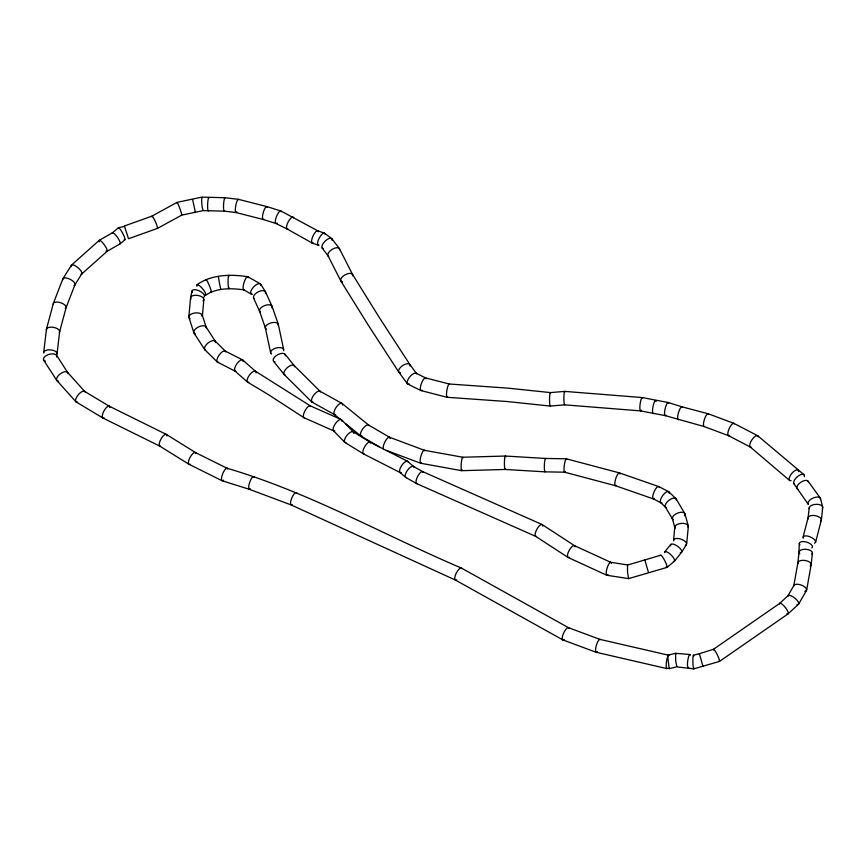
<?xml version="1.0" encoding="UTF-8"?>
<svg xmlns="http://www.w3.org/2000/svg" width="866" height="866" viewBox="0 0 866 866"><rect width="100%" height="100%" fill="white"/><g stroke="black" fill="none" stroke-linecap="round" stroke-linejoin="round"><path stroke-width="1.3" d="M235.985 212.549L224.175 211.131L202.99 210.633L181.687 215.136L157.482 228.386L128.536 238.745L124.379 225.994L152.005 216.11L177.01 202.384L201.81 197.123L225.052 197.729L238.41 199.332L266.836 206.573L280.898 210.99L317.844 230.843M799.026 552.162L799.253 543.447M669.277 668.076L669.158 668.682L676.682 666.852L693.763 668.877L719.484 661.418L788.157 613.832L798.528 604.208M203.131 210.027C202.103 209.756 201.053 197.849 202.07 197.794M188.842 316.794L190.574 297.742M202.384 315.83L203.878 299.474M673.542 540.254L674.798 527.113M686.662 543.891L688.34 526.409M628.684 578.001L628.543 578.64L667.069 567.382L674.473 561.2L681.65 552.194L686.424 544.606M797.878 562.868L799.047 551.956M808.108 517.825L809.18 507.801M812.416 552.973L811.171 564.654L806.668 589.984M821.358 520.011L822.7 507.433M43.711 352.419L46.428 329.275M57.037 353.88L59.635 331.754M676.801 666.409L675.729 661.288L675.567 653.332L689.888 654.49M793.797 585.795L797.911 562.673M190.596 297.536L192.079 290.9M803.096 537.082L808.184 517.424M815.61 542.224L821.304 520.206M46.472 329.08L53.324 303.522L62.817 278.939M59.581 331.949L66.087 307.668L74.985 284.633M703.019 666.625L699.392 653.711L713.519 649.251L779.811 603.31M668.076 655.714L667.838 655.216L667.643 656.699A6.733 1.299 -82.2 0 0 666.192 665.196A6.733 1.299 -82.2 0 0 667.405 668.184M787.898 595.862L794.003 585.275M798.625 604.1L806.549 590.341M62.969 278.625L71.423 265.202M74.833 284.946L81.815 273.851M664.774 551.859L670.695 544.433M779.725 603.375L788.071 595.624M99.146 240.423L71.521 265.093M107.135 251.27L81.729 273.959M112.374 232.835L118.447 227.747M124.985 239.752L120.168 243.79L107.059 251.335M99.222 240.369L112.45 232.77M196.993 284.697C211.748 274.37 230.486 274.143 247.633 276.687M205.599 295.252C216.825 287.674 230.962 288.086 243.811 289.839M669.158 668.682L667.729 656.46M118.501 227.715L124.368 226.394M660.747 555.203L627.601 565.043M693.428 655.172L699.392 653.711L699.447 654.252M449.281 384.006L508.039 388.152L550.473 392.601L564.697 391.389L642.269 397.559L668.195 402.506M610.649 562.294L627.493 564.924L627.525 572.199L628.575 578.596L606.904 575.284M665.207 415.615L640.504 410.895L564.654 404.844L550.289 406.067L506.881 401.51L447.159 397.299L420.919 390.555L407.702 384.017M424.243 450.277L462.79 457.237L505.387 456.046L545.58 458.45L566.375 458.818L619.482 472.923L658.636 486.53M420.8 463.278L461.773 470.682L505.159 469.459L545.05 471.851L564.675 472.197L615.434 485.707L653.397 498.903M599.954 639.389L668.184 655.129L675.599 653.321L675.902 654.187M596.241 652.293L666.863 668.584M235.898 212.516L263.199 219.477M425.487 377.89L449.367 384.028M681.943 406.825L708.182 413.753L733.848 423.344M704.166 426.559L665.11 415.583M263.091 219.455L275.929 223.482M668.292 402.538L682.051 406.847M227.109 468.268C308.816 492.234 383.292 534.766 461.318 568.02M317.714 230.778L324.414 233.138M312.258 243.075L318.223 245.175M568.507 627.698L600.062 639.422M562.932 639.931L596.133 652.26M704.058 426.527L728.468 435.652M389.527 437.254L424.351 450.298M386.323 450.374L420.692 463.256M310.245 405.829L341.161 419.534M304.031 417.737L333.811 430.932M422.576 471.569L542.029 524.504M416.676 483.618L535.805 536.411M455.419 580.058L291.203 504.965L249.321 489.29L222.118 480.749L188.918 464.252L159.755 446.109M574.418 545.623L610.757 562.326M568.128 557.487L606.795 575.251M275.81 223.417L287.176 229.025M109.159 406.154L166.348 434.418L195.521 452.572M159.896 446.174L102.783 417.953L76.165 401.943M416.059 373.192L425.726 377.977M195.38 452.507L227.228 468.333M407.605 461.307L370.053 442.18L353.176 431.777M400.135 472.544L363.417 453.849L344.971 442.461M658.755 486.595L668.628 491.661M653.278 498.848L660.899 502.767M225.236 351.033L242.588 359.942M217.453 362.096L235.097 371.157M733.978 423.409L757.663 435.717M728.349 435.587L750.292 446.986M319.944 391.205L341.918 403.372M312.009 402.127L334.471 414.565M461.448 568.085L568.626 627.763M455.289 579.993L562.803 639.866M287.047 228.96L312.139 243.01M247.849 276.763L260.298 283.799M243.595 289.764L251.237 294.083M413.407 466.384L422.705 471.634M405.753 477.447L416.557 483.553M368.559 425.011L389.657 437.319M361.003 436.128L379.189 446.737M255.459 371.233L310.374 405.894M247.676 382.198L267.81 394.246L303.89 417.672M84.511 391.324L109.3 406.23M542.159 524.58L574.548 545.688M535.664 536.346L567.988 557.412M324.663 233.29L331.689 238.551M803.929 474.644L757.793 435.815M342.048 403.459L368.689 425.109M334.341 414.478L340.522 419.48M345.675 423.647L360.862 436.031M750.162 446.899L789.554 480.435M407.734 461.405L413.547 466.482M399.995 472.446L405.613 477.35M242.729 360.04L255.589 371.33M234.957 371.059L247.535 382.101M668.758 491.758L675.805 498.524M660.769 502.67L665.608 507.314M215.039 340.966L225.485 351.25M204.798 349.691L217.312 361.999M294.018 365.43L320.204 391.421M311.868 402.03L284.145 374.513L273.461 361.176M341.572 419.815L353.436 431.993M333.41 430.651L344.711 442.245M67.461 372.25L84.781 391.551M56.853 380.51L75.894 401.716M285.011 354.151L294.148 365.56M331.83 238.68L339.396 248.585M322.087 248.001L328.171 255.979M808.119 481.193L820.308 498.134M416.6 373.647L409.835 364.489L379.189 317.346L352.451 274.295M407.323 383.649L398.782 372.077L367.898 324.577L340.879 281.071M808.205 504.218L793.862 483.715M56.615 355.309L67.58 372.412M43.581 360.04L56.734 380.347M205.967 326.818L215.288 341.258M194.006 333.009L204.679 349.539M260.698 284.178L265.342 291.593M676.065 498.816L684.714 513.343M665.348 507.021L672.59 519.178M339.494 248.769L352.559 274.479M327.954 255.632L340.782 280.898M265.451 291.766L271.956 306.12M253.565 298.023L259.605 311.338M648.331 572.015L644.813 559.901M272.043 306.315L278.267 324.209M259.519 311.143L265.418 328.084M202.298 315.192L206.151 327.196M188.929 317.421L193.822 332.631M684.898 513.722L688.308 525.987M672.352 518.593L674.895 527.74M820.546 498.708L822.668 507.011M192.609 199.57L195.435 212.506L195.261 211.791M278.322 324.414L283.691 349.647M265.364 327.878L270.636 352.798M218.449 276.763C218.286 276.979 220.365 288.151 220.668 288.757M751.158 447.127A6.722 2.587 -56.6 0 1 752.024 439.647A6.722 2.587 -56.6 0 1 758.248 436.832M791.102 480.673A6.701 2.793 -50.5 0 1 791.719 473.464A6.701 2.793 -50.5 0 1 798.604 471.634M794.652 484.267A6.744 3.042 -42.3 0 1 797.824 476.343A6.744 3.042 -42.3 0 1 804.33 476.711M798.051 489.431A6.701 3.193 -34.3 0 1 800.455 482.535A6.701 3.193 -34.3 0 1 808.379 481.972M808.368 504.369A6.744 3.345 -24.6 0 1 813.564 497.831A6.744 3.345 -24.6 0 1 820.492 499.628M809.288 508.634A6.744 3.388 -4.1 0 1 816.486 504.304A6.744 3.388 -4.1 0 1 822.299 508.494M808.4 518.864A6.712 3.204 10.3 0 1 815.501 515.692A6.712 3.204 10.3 0 1 820.492 521.235M803.237 538.295A6.744 2.912 23.5 0 1 810.608 537.028A6.744 2.912 23.5 0 1 814.397 543.242M799.892 544.941A6.809 3.107 17.3 0 1 806.019 541.91A6.809 3.107 17.3 0 1 811.853 547.929M799.783 553.796A6.701 3.302 3.8 0 1 805.445 549.25A6.701 3.302 3.8 0 1 811.897 554.164M798.062 563.701A6.701 3.237 8.1 0 1 805.716 560.573A6.701 3.237 8.1 0 1 810.078 566.072M793.83 585.806A6.744 3.009 20.2 0 1 802.847 585.762A6.744 3.009 20.2 0 1 804.86 591.413M787.843 596.187A6.744 2.36 38.7 0 1 795.594 598.774A6.744 2.36 38.7 0 1 797.066 604.49M779.552 604.013A6.712 1.732 51.1 0 1 785.733 607.997A6.712 1.732 51.1 0 1 786.913 613.615M713.465 650.052A6.755 0.963 64 0 1 717.232 654.631A6.755 0.963 64 0 1 718.964 661.159M694.088 668.087A6.809 0.704 88.4 0 1 692.887 661.873A6.809 0.704 88.4 0 1 693.785 656.114M688.73 667.221A6.712 1.288 -82.3 0 1 687.712 661.007A6.712 1.288 -82.3 0 1 690.354 655.194M667.74 656.504A6.712 1.277 -82 0 1 668.974 655.443M597.345 651.611A6.712 1.808 -73.3 0 1 596.024 646.599A6.712 1.808 -73.3 0 1 600.257 639.552M564.275 639.563A6.712 2.219 -65.1 0 1 563.387 633.587A6.712 2.219 -65.1 0 1 569.005 628.251M456.609 579.841A6.712 2.306 -63.2 0 1 456.036 573.584A6.712 2.306 -63.2 0 1 461.838 568.572M292.286 504.694A6.701 2.111 -67.4 0 1 291.636 498.405A6.701 2.111 -67.4 0 1 296.8 493.1M250.458 488.835A6.701 1.927 -71 0 1 249.646 482.459A6.701 1.927 -71 0 1 254.279 477.512M223.547 480.175A6.712 2.078 -68.1 0 1 222.454 474.351A6.712 2.078 -68.1 0 1 227.639 468.993M190.109 464.241A6.712 2.403 -60.9 0 1 190.065 457.335A6.712 2.403 -60.9 0 1 196.041 453.448M160.556 446.207A6.712 2.403 -60.9 0 1 161.433 438.283A6.712 2.403 -60.9 0 1 166.932 435.999M104.169 417.834A6.712 2.382 -61.4 0 1 104.007 410.841A6.712 2.382 -61.4 0 1 109.874 407.55M77.572 402.062A6.744 2.804 -50.6 0 1 77.572 395.632A6.744 2.804 -50.6 0 1 84.955 391.876M58.509 381.137A6.712 3.15 -37 0 1 59.916 374.134A6.712 3.15 -37 0 1 67.829 373.657M45.346 361.144A6.863 3.464 -15.7 0 1 48.182 354.649A6.863 3.464 -15.7 0 1 56.636 357.03M43.722 353.047A6.701 3.28 5.1 0 1 51.137 349.929A6.701 3.28 5.1 0 1 56.68 354.659M46.591 330.303A6.712 3.193 10.9 0 1 53.367 327.326A6.712 3.193 10.9 0 1 59.278 332.501M53.291 304.312A6.712 3.042 18.1 0 1 61.021 302.829A6.712 3.042 18.1 0 1 65.296 308.588M62.807 279.707A6.722 2.804 26.7 0 1 70.308 279.361A6.722 2.804 26.7 0 1 74.043 285.509M71.467 266.652A6.744 2.273 40.5 0 1 77.583 267.367A6.744 2.273 40.5 0 1 80.971 274.23M99.189 241.885A6.722 1.559 54.2 0 1 101.29 241.387A6.722 1.559 54.2 0 1 106.475 248.315A6.722 1.559 54.2 0 1 106.107 251.14M112.244 233.452A6.722 1.505 55.2 0 1 117.451 237.371A6.722 1.505 55.2 0 1 119.497 243.801M118.393 228.213A6.798 1.093 62.1 0 1 122.831 233.539A6.798 1.093 62.1 0 1 124.228 239.449M151.961 216.879A6.712 0.823 66.1 0 1 155.274 221.436A6.712 0.823 66.1 0 1 157.125 228.213M177.043 203.164A6.766 0.563 70 0 1 179.673 208.002A6.766 0.563 70 0 1 181.427 214.92M208.5 210.893A6.701 0.942 -87.8 0 1 207.656 203.975A6.701 0.942 -87.8 0 1 209.074 197.827M224.521 210.828A6.712 1.039 -86.4 0 1 223.558 204.733A6.712 1.039 -86.4 0 1 225.236 197.87M236.84 211.802A6.712 1.461 -79.5 0 1 235.606 206.595A6.712 1.461 -79.5 0 1 238.724 199.581M263.686 219.336A6.701 1.764 -74.1 0 1 263.437 211.964A6.701 1.764 -74.1 0 1 267.356 207.461M277.163 223.06A6.712 2.068 -68.2 0 1 276.33 216.879A6.712 2.068 -68.2 0 1 281.439 211.705M288.01 228.992A6.701 2.349 -62.3 0 1 288.118 221.999A6.701 2.349 -62.3 0 1 293.855 217.81M313.211 242.935A6.722 2.197 -65.7 0 1 313.027 235.942A6.722 2.197 -65.7 0 1 318.32 231.709M319.067 245.132A6.744 2.371 -62.1 0 1 319.413 237.706A6.744 2.371 -62.1 0 1 325.075 234.307M323.494 248.639A6.733 2.955 -45.4 0 1 325.215 241.04A6.733 2.955 -45.4 0 1 332.154 240.347M328.679 256.368A6.712 3.237 -32.2 0 1 332.295 249.278A6.712 3.237 -32.2 0 1 339.645 249.841M341.724 281.753A6.701 3.269 -29.4 0 1 345.231 274.739A6.701 3.269 -29.4 0 1 352.668 275.789M342.471 281.97A6.701 3.269 -29.4 0 1 342.211 281.915M399.594 372.716A6.701 3.183 -34.7 0 1 402.906 365.398A6.701 3.183 -34.7 0 1 410.062 365.982M400.59 372.91A6.701 3.183 -34.7 0 1 399.821 372.791M409.401 384.06A6.798 2.825 -50.5 0 1 408.947 377.944A6.798 2.825 -50.5 0 1 416.546 373.701M422.11 390.111A6.722 2.003 -69.7 0 1 421.331 383.714A6.722 2.003 -69.7 0 1 426.169 378.832M447.635 397.018A6.722 1.386 -80.8 0 1 446.759 391.107A6.722 1.386 -80.8 0 1 449.443 384.082M550.56 405.764A6.722 0.844 -89.4 0 1 549.531 399.637A6.722 0.844 -89.4 0 1 550.624 392.753M564.762 404.801A6.722 0.801 -89.9 0 1 563.885 397.158A6.722 0.801 -89.9 0 1 564.989 391.908M641.23 410.138A6.722 1.288 -82.4 0 1 640.028 404.714A6.722 1.288 -82.4 0 1 642.615 397.938M653.581 413.526A6.701 1.472 -79.3 0 1 653.105 406.1A6.701 1.472 -79.3 0 1 656.179 401.402M665.9 415.225A6.712 1.613 -76.8 0 1 665.088 408.86A6.712 1.613 -76.8 0 1 668.682 403.047M678.857 419.599A6.701 1.775 -73.9 0 1 678.489 412.638A6.701 1.775 -73.9 0 1 682.473 407.366M704.556 426.494A6.712 1.862 -72.4 0 1 704.513 419.068A6.712 1.862 -72.4 0 1 708.669 414.457M729.594 435.392A6.712 2.176 -66.1 0 1 728.966 429.103A6.712 2.176 -66.1 0 1 734.346 423.896M666.365 507.682A6.733 3.118 -38.6 0 1 668.985 500.299A6.733 3.118 -38.6 0 1 676.303 500.072M673.25 519.784A6.722 3.356 -23.2 0 1 678.154 512.856A6.722 3.356 -23.2 0 1 684.497 515.811M675.123 528.141A6.744 3.399 -4.8 0 1 681.499 523.367A6.744 3.399 -4.8 0 1 688.059 527.264M673.705 540.893A6.787 3.053 19.1 0 1 681.596 539.366A6.787 3.053 19.1 0 1 685.331 545.374M670.695 545.894A6.712 2.479 35.4 0 1 677.591 546.273A6.712 2.479 35.4 0 1 680.286 552.692M664.655 552.638A6.722 2.089 44.4 0 1 671.291 555.16A6.722 2.089 44.4 0 1 673.38 561.374M660.65 555.582A6.809 1.05 62.7 0 1 665.175 561.471A6.809 1.05 62.7 0 1 666.235 566.884M608.008 574.602A6.744 1.819 -73.4 0 1 606.2 572.599A6.744 1.819 -73.4 0 1 608.668 564.264A6.744 1.819 -73.4 0 1 611.309 563.452M569.384 557.293A6.712 2.392 -61.2 0 1 569.124 550.473A6.712 2.392 -61.2 0 1 575.1 546.782M536.455 536.444A6.712 2.382 -61.6 0 1 537.31 528.476A6.712 2.382 -61.6 0 1 542.733 526.16M417.141 483.672A6.712 2.295 -63.3 0 1 417.856 476.008A6.712 2.295 -63.3 0 1 423.203 472.5M406.641 477.599A6.722 2.652 -54.8 0 1 407.442 470.346A6.722 2.652 -54.8 0 1 413.97 467.294M401.434 472.587A6.733 2.609 -56.1 0 1 401.423 465.908A6.733 2.609 -56.1 0 1 408.092 462.022M364.218 453.946A6.712 2.414 -60.7 0 1 364.781 446.564A6.712 2.414 -60.7 0 1 370.572 443.056M345.902 442.645A6.722 2.771 -51.4 0 1 346.714 435.641A6.722 2.771 -51.4 0 1 353.696 432.502M353.739 432.697A6.722 2.771 -51.4 0 1 353.793 433.401M334.763 430.954A6.766 2.641 -55.5 0 1 335.618 423.312A6.766 2.641 -55.5 0 1 341.897 421.233M304.334 417.791A6.712 2.382 -61.6 0 1 305.319 410.159A6.712 2.382 -61.6 0 1 310.84 406.565M248.791 382.328A6.712 2.674 -54 0 1 249.657 374.794A6.712 2.674 -54 0 1 256.065 372.845M235.963 371.298A6.733 2.609 -55.9 0 1 237.111 363.482A6.733 2.609 -55.9 0 1 243.194 361.555M218.568 362.215A6.744 2.674 -54.3 0 1 219.066 355.147A6.744 2.674 -54.3 0 1 225.777 351.953M205.686 350.2A6.722 3.107 -39.2 0 1 208.273 342.795A6.722 3.107 -39.2 0 1 215.537 342.503M195.359 333.897A6.722 3.334 -25.4 0 1 197.773 327.305A6.722 3.334 -25.4 0 1 206.227 327.835M189.297 318.006A6.755 3.41 -6.2 0 1 195.121 312.94A6.755 3.41 -6.2 0 1 202.2 316.469M190.065 318.699A6.755 3.41 -6.2 0 1 189.448 318.19M190.996 298.997A6.712 3.226 8.9 0 1 197.784 295.425A6.712 3.226 8.9 0 1 202.98 300.924M192.533 292.383A6.787 2.847 26.4 0 1 198.606 290.575A6.787 2.847 26.4 0 1 203.975 297.103M196.939 286.267A6.776 1.797 50.3 0 1 202.287 288.367A6.776 1.797 50.3 0 1 204.733 295.219M206 280.248A6.733 0.736 67.3 0 1 209.291 285.455A6.733 0.736 67.3 0 1 210.849 291.788M229.23 287.869A6.722 0.79 89.9 0 1 228.061 282.024A6.722 0.79 89.9 0 1 229.187 275.897M244.331 289.666A6.798 1.829 -73.4 0 1 244.147 282.143A6.798 1.829 -73.4 0 1 248.25 277.661M252.493 294.278A6.798 2.944 -46.8 0 1 253.695 286.841A6.798 2.944 -46.8 0 1 260.893 285.466M254.117 298.662A6.712 3.291 -28.3 0 1 258.815 291.571A6.712 3.291 -28.3 0 1 265.407 293.574M260.168 311.998A6.712 3.356 -21.8 0 1 265.093 305.406A6.712 3.356 -21.8 0 1 271.902 307.895M266.273 329.134A6.712 3.388 -16.1 0 1 270.538 323.007A6.712 3.388 -16.1 0 1 278.289 325.291M271.556 354.053A6.712 3.388 -14.2 0 1 276.059 348.002A6.712 3.388 -14.2 0 1 283.583 350.752M274.944 361.912A6.744 3.312 -28.4 0 1 276.362 355.558A6.744 3.312 -28.4 0 1 285.282 354.714M285.336 354.908A6.744 3.312 -28.4 0 1 285.315 355.818M285.239 375.043A6.712 3.031 -42 0 1 287.155 367.758A6.712 3.031 -42 0 1 294.537 366.719M313.135 402.257A6.733 2.706 -53.3 0 1 313.546 395.394A6.733 2.706 -53.3 0 1 320.442 391.919M335.553 414.673A6.712 2.598 -56.1 0 1 335.867 407.778A6.712 2.598 -56.1 0 1 342.416 404.065M342.503 404.487A6.712 2.598 -56.1 0 1 342.525 404.974M362.313 436.183A6.712 2.63 -55.3 0 1 362.313 429.536A6.712 2.63 -55.3 0 1 369.057 425.715M383.367 448.902A6.712 2.241 -64.7 0 1 385.576 440.697A6.712 2.241 -64.7 0 1 390.036 437.817M390.144 438.185A6.712 2.241 -64.7 0 1 390.209 438.64M421.558 462.899A6.722 1.732 -74.7 0 1 420.789 456.534A6.722 1.732 -74.7 0 1 424.762 450.829M462.347 469.902A6.722 1.083 -85.7 0 1 461.177 464.252A6.722 1.083 -85.7 0 1 463.148 457.768M505.528 468.863A6.712 0.855 -89.1 0 1 504.413 462.65A6.712 0.855 -89.1 0 1 505.744 456.728M545.353 471.559A6.701 0.942 -87.8 0 1 544.357 465.67A6.701 0.942 -87.8 0 1 545.699 458.515M565.292 471.613A6.733 1.267 -82.7 0 1 564.242 465.572A6.733 1.267 -82.7 0 1 566.775 459.359M616.354 485.382A6.701 1.84 -72.7 0 1 615.802 478.454A6.701 1.84 -72.7 0 1 620.056 474.038M654.317 498.751A6.712 2.133 -66.9 0 1 653.938 492.148A6.712 2.133 -66.9 0 1 659.113 487.082M662.014 502.875A6.733 2.663 -54.7 0 1 662.869 495.287A6.733 2.663 -54.7 0 1 669.223 493.284"/></g></svg>
